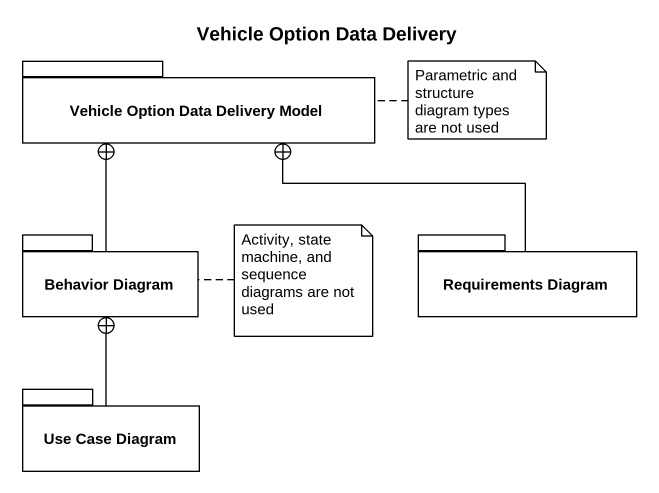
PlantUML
@startuml
title Vehicle Option Data Delivery
package "Vehicle Option Data Delivery Model" as Vehicle_Option_Data {
}
package "Behavior Diagram" as Behavior_Diagram {
}
package "Requirements Diagram" as Requirements_Diagram {
}
package "Use Case Diagram" as Use_Case_Diagram {
}
Behavior_Diagram -up-+ Vehicle_Option_Data
Requirements_Diagram -left-+ Vehicle_Option_Data
Use_Case_Diagram -up-+ Behavior_Diagram
note right of Vehicle_Option_Data : Parametric and structure diagram types are not used
note right of Behavior_Diagram : Activity, state machine, and sequence diagrams are not used
@enduml
